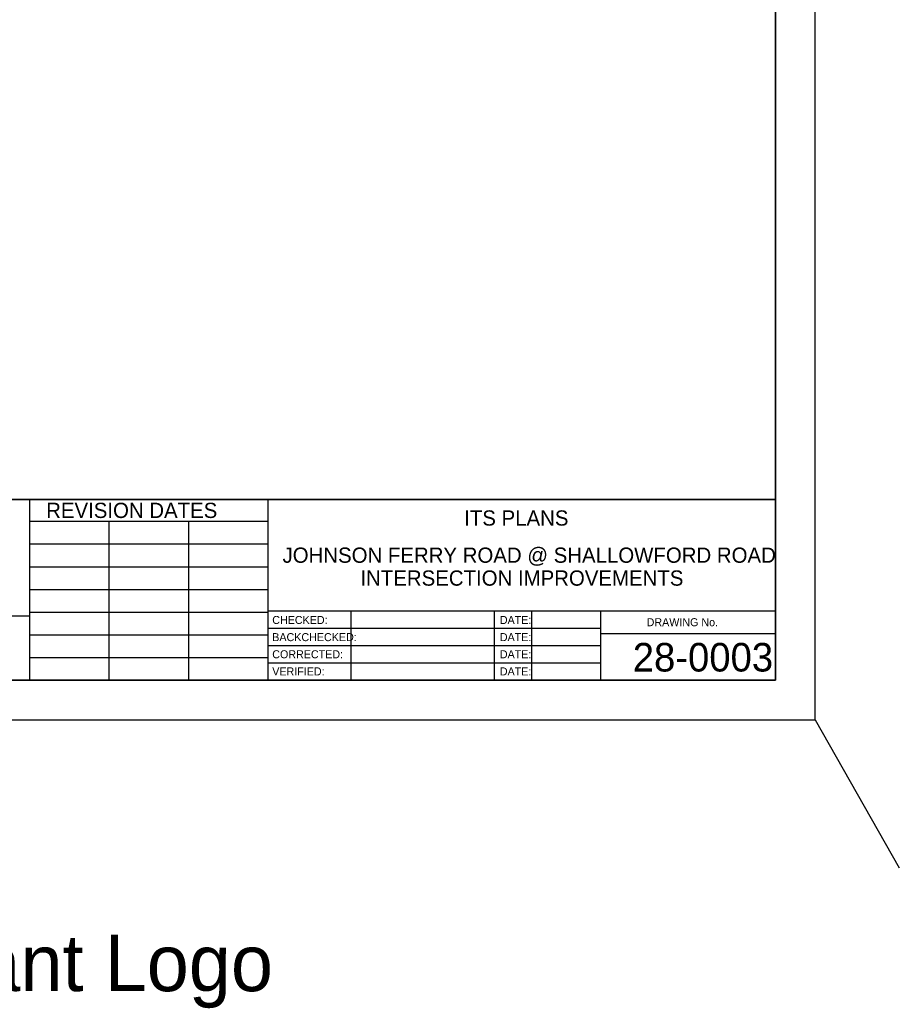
# Model space of a CAD drawing. Extents: x -0.08 to 1.46, y -0.19 to 1.05.
# Drawn here: x 0.999 to 1.461, y -0.151 to 0.367 of the extents above; entities that cross this region are included whole.
import ezdxf

# ---------------------------------------------------------------- set-up
doc = ezdxf.new("R2010")
doc.units = 0
for name, color, linetype in [('Default', 7, 'Continuous'), ('PNTELEV', 7, 'Continuous'), ('UTLE_E_UUFH-Cell', 7, 'Continuous'), ('UTLE_E_UUPGAE-Cell', 7, 'Continuous'), ('UTLE_E_UUPP-Cell', 7, 'Continuous')]:
    doc.layers.add(name, color=color, linetype=linetype)

msp = doc.modelspace()

# ---------------------------------------------------------------- linework, layer by layer
at = {"layer": 'Default'}
msp.add_line((1.41666, 0), (1.46077, -0.07769), dxfattribs=at)
at = {"layer": 'PNTELEV'}
for p, q in [((0.10414, 0.1156), (1.3959, 0.1156)), ((1.00475, 0.0208), (1.00475, 0.1156)), ((1.12976, 0.0208), (1.12976, 0.1156)), ((1.00475, 0.10414), (1.12976, 0.10414)), ((1.04642, 0.0208), (1.04642, 0.10414)), ((1.08809, 0.0208), (1.08809, 0.10414)), ((1.00475, 0.09224), (1.12976, 0.09224)), ((1.00475, 0.08033), (1.12976, 0.08033)), ((1.00475, 0.06842), (1.12976, 0.06842)), ((1.12976, 0.05715), (1.3959, 0.05715)), ((1.17337, 0.0208), (1.17337, 0.05715)), ((1.24854, 0.0208), (1.24854, 0.05715)), ((1.26808, 0.0208), (1.26808, 0.05715)), ((1.30423, 0.0208), (1.30423, 0.05715)), ((1.00475, 0.05438), (0.80265, 0.05438)), ((1.00475, 0.05652), (1.12976, 0.05652)), ((1.12976, 0.04806), (1.30423, 0.04806)), ((1.00475, 0.04461), (1.12976, 0.04461)), ((1.30423, 0.04522), (1.3959, 0.04522)), ((1.12976, 0.03898), (1.30423, 0.03898)), ((1.00475, 0.03271), (1.12976, 0.03271)), ((1.12976, 0.02989), (1.30423, 0.02989))]:
    msp.add_line(p, q, dxfattribs=at)
msp.add_lwpolyline([(0.10414, 0.87506), (1.3959, 0.87506), (1.3959, 0.1156), (0.10414, 0.1156)], close=True, dxfattribs=at)
at = {"layer": 'UTLE_E_UUPGAE-Cell'}
msp.add_lwpolyline([(0.0208, 0.8959), (1.3959, 0.8959), (1.3959, 0.0208), (0.0208, 0.0208)], close=True, dxfattribs=at)
at = {"layer": 'UTLE_E_UUPP-Cell'}
for points in [[(0, 0), (1.4167, 0), (1.4167, 0.9167), (0, 0.9167)], [(0.0208, 0.0208), (1.3959, 0.0208), (1.3959, 0.8959), (0.0208, 0.8959)]]:
    msp.add_lwpolyline(points, close=True, dxfattribs=at)

# ---------------------------------------------------------------- texts
at = {"layer": 'PNTELEV'}
msp.add_text('Consultant Logo', height=0.0296875, rotation=0, dxfattribs=at).set_placement((0.84317, -0.14234))
at = {"layer": 'UTLE_E_UUFH-Cell'}
for s, height, p in [('REVISION DATES', 0.0080009, (1.01332, 0.10587)), ('DRAWING No.', 0.0042005, (1.32829, 0.04909))]:
    msp.add_text(s, height=height, rotation=0, dxfattribs=at).set_placement(p)
for s, height, p in [('ITS PLANS', 0.008001, (1.23258, 0.10186)), ('JOHNSON FERRY ROAD @ SHALLOWFORD ROAD', 0.0080009, (1.13729, 0.08237)), ('INTERSECTION IMPROVEMENTS', 0.0080009, (1.17816, 0.07036)), ('CHECKED:', 0.0042, (1.13191, 0.05027)), ('DATE:', 0.0042, (1.25128, 0.05027)), ('BACKCHECKED:', 0.0042005, (1.13191, 0.04127)), ('DATE:', 0.0042, (1.25128, 0.04127)), ('CORRECTED:', 0.0042, (1.13191, 0.03228)), ('DATE:', 0.0042, (1.25128, 0.03228)), ('28-0003', 0.015002, (1.321, 0.02533)), ('VERIFIED:', 0.0042, (1.13191, 0.02329)), ('DATE:', 0.0042, (1.25128, 0.02329))]:
    msp.add_text(s, height=height, dxfattribs=at).set_placement(p)

doc.saveas('drawing.dxf')
